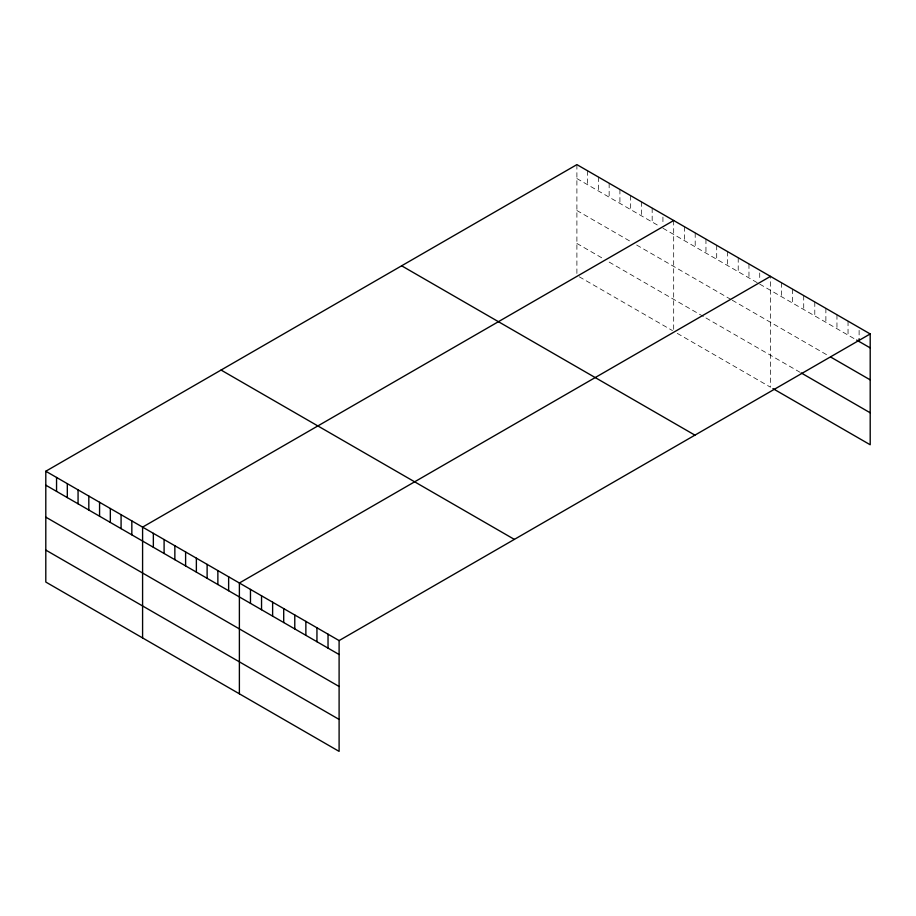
<?xml version="1.0" encoding="UTF-8"?>
<svg xmlns="http://www.w3.org/2000/svg" width="916" height="916" viewBox="0 0 916 916"><rect width="100%" height="100%" fill="white"/><g stroke="black" fill="none" stroke-linecap="round" stroke-linejoin="round"><path stroke-width="0.69" stroke-dasharray="4.58 3.44" d="M576.897 178.551L659.348 226.16M662.932 228.221L757.326 282.735M759.719 284.109L855.43 339.367M576.897 210.52L630.666 241.561M636.643 245.019L731.037 299.521M732.239 300.208L828.339 355.694M576.897 243.45L603.186 258.633M609.151 262.079L703.557 316.581M705.95 317.966L800.023 372.274M579.278 276.804L672.493 330.607M677.268 333.367L770.471 387.182L770.471 276.38M859.116 330.344L859.116 337.317M848.044 321.161L848.044 335.096M836.961 314.76L836.961 328.707M825.877 308.371L825.877 322.306M814.793 301.971L814.793 315.905M803.721 295.57L803.721 309.505M792.638 289.17L792.638 303.116M781.554 282.781L781.554 296.715M759.719 272.957L759.719 279.93M748.967 263.957L748.967 277.903M738.216 257.751L738.216 271.686M727.453 251.545L727.453 265.48M716.701 245.339L716.701 259.274M705.95 239.122L705.95 253.068M695.198 232.916L695.198 246.851M684.435 226.71L684.435 240.645M673.684 220.504L673.684 329.966M662.932 217.081L662.932 224.042M652.169 208.081L652.169 222.016M641.418 201.875L641.418 215.81M630.666 195.658L630.666 209.604M619.914 189.452L619.914 203.386M609.151 183.246L609.151 197.18M598.4 177.04L598.4 190.975M587.648 170.823L587.648 184.769M576.897 164.617L576.897 275.418"/><path stroke-width="1.37" d="M870.2 333.951L339.103 640.582L339.103 751.383L45.8 582.049L45.8 471.236L576.897 164.617L870.2 333.951L870.2 444.764L772.932 388.602M673.684 220.504L142.587 527.124L142.587 637.925M770.471 276.38L239.385 583L239.385 693.813M856.655 340.076L870.2 347.897M830.801 357.114L870.2 379.865M801.26 372.984L870.2 412.795M401.632 265.8L694.935 435.146M221.065 370.053L514.368 539.398M45.8 471.236L339.103 640.582M45.8 485.182L339.103 654.516M45.8 517.139L339.103 686.485M45.8 550.081L339.103 719.415M859.116 338.714L859.116 341.496M328.031 634.181L328.031 648.116M316.947 627.781L316.947 641.727M305.864 621.392L305.864 635.326M294.78 614.991L294.78 628.926M283.708 608.59L283.708 622.525M272.625 602.201L272.625 616.136M261.541 595.801L261.541 609.735M250.469 589.4L250.469 603.335M228.634 576.794L228.634 590.728M217.871 570.588L217.871 584.523M207.119 564.382L207.119 578.317M196.368 558.165L196.368 572.111M185.605 551.959L185.605 565.893M174.853 545.753L174.853 559.687M164.101 539.535L164.101 553.482M153.35 533.33L153.35 547.264M131.835 520.918L131.835 534.852M121.084 514.7L121.084 528.646M110.332 508.495L110.332 522.429M99.569 502.289L99.569 516.223M88.818 496.071L88.818 510.017M78.066 489.865L78.066 503.8M67.315 483.659L67.315 497.594M56.552 477.454L56.552 491.388"/></g></svg>
